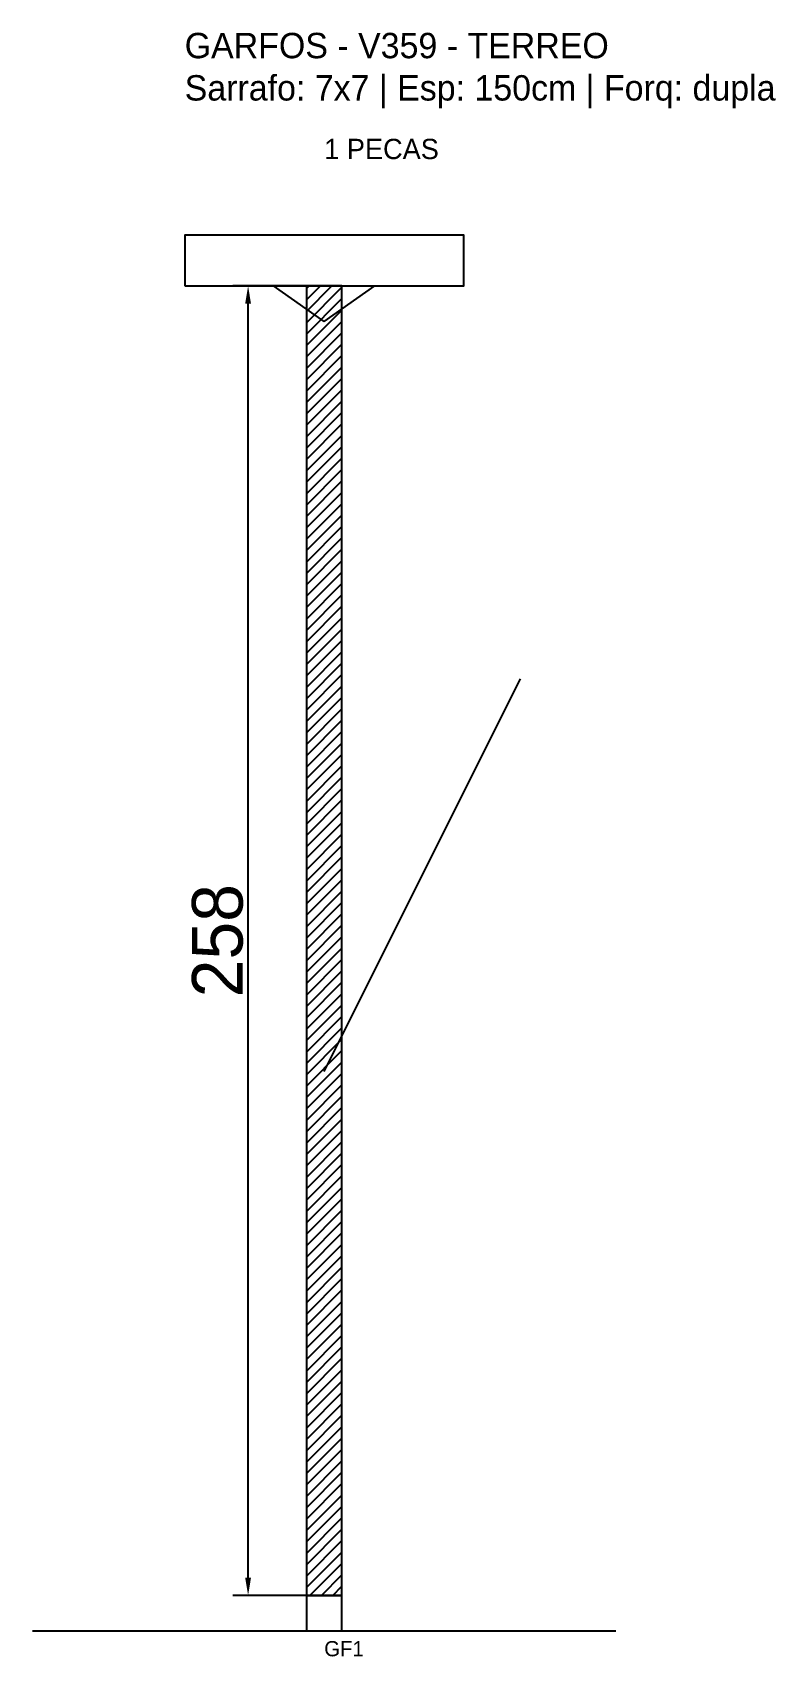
# Model space of a CAD drawing. Header units: metres. Extents: x -30 to 116, y -12 to 308.
import ezdxf

# ---------------------------------------------------------------- set-up
doc = ezdxf.new("R2010")
doc.units = ezdxf.units.M
for name, color, linetype in [('BARRA_ANCORAGEM', 1, 'Continuous'), ('COTA', 241, 'Continuous'), ('GARFOS OK', 3, 'Continuous'), ('NOME DA VIGA', 6, 'Continuous'), ('SARR_7x7', 40, 'Continuous'), ('VIGAS', 3, 'Continuous')]:
    doc.layers.add(name, color=color, linetype=linetype)
doc.dimstyles.new('EZ DXF', dxfattribs={"dimtxt": 10, "dimasz": 3.5, "dimexe": 3, "dimexo": 1.5, "dimgap": 1, "dimtad": 1, "dimdec": 1, "dimdsep": 46, "dimcen": 2.5, "dimazin": 3, "dimtfac": 1, "dimtmove": 0, "dimatfit": 3})

msp = doc.modelspace()

# ---------------------------------------------------------------- hatches: boundary and pattern name
at = {"layer": 'COTA'}
h = msp.add_hatch(dxfattribs=at)
h.set_pattern_fill('ANSI31', scale=0.5)
h.paths.add_polyline_path([(24, 0), (31, 0), (31, 258), (24, 258)])

# ---------------------------------------------------------------- linework, layer by layer
at = {"layer": 'BARRA_ANCORAGEM'}
msp.add_line((27.5, 103.2), (66.2, 180.6), dxfattribs=at)
at = {"layer": 'GARFOS OK'}
for p, q in [((27.5, 251), (17.5, 258)), ((17.5, 258), (37.5, 258)), ((27.5, 251), (37.5, 258))]:
    msp.add_line(p, q, dxfattribs=at)
at = {"layer": 'GARFOS OK', "linetype": 'CONTINUOUS'}
msp.add_line((-30, -7), (85, -7), dxfattribs=at)
at = {"layer": 'GARFOS OK'}
msp.add_lwpolyline([(24, 0), (31, 0), (31, 258), (24, 258), (24, 0)], dxfattribs=at)
at = {"layer": 'SARR_7x7'}
msp.add_lwpolyline([(24, -7), (31, -7), (31, 0), (24, 0), (24, -7)], dxfattribs=at)
at = {"layer": 'VIGAS'}
msp.add_lwpolyline([(0, 258), (55, 258), (55, 268), (0, 268), (0, 258)], dxfattribs=at)

# ---------------------------------------------------------------- texts
at = {"layer": 'NOME DA VIGA'}
for s, height, p in [('1 PECAS', 4, (27.5, 283)), ('GF1', 3, (27.5, -12))]:
    msp.add_text(s, height=height, dxfattribs=at).set_placement(p)
at = {"layer": 'NOME DA VIGA', "insert": (0, 293), "char_height": 5, "attachment_point": 7}
msp.add_mtext('GARFOS - V359 - TERREO\\PSarrafo: 7x7 | Esp: 150cm | Forq: dupla', dxfattribs=at)

# ---------------------------------------------------------------- dimensions: what is measured, and where the dimension line sits
at = {"layer": 'COTA'}
msp.add_linear_dim(base=(12.5, 0), p1=(27.5, 0), p2=(27.5, 258), angle=90, dimstyle='EZ DXF', dxfattribs=at).render()

doc.saveas('drawing.dxf')
